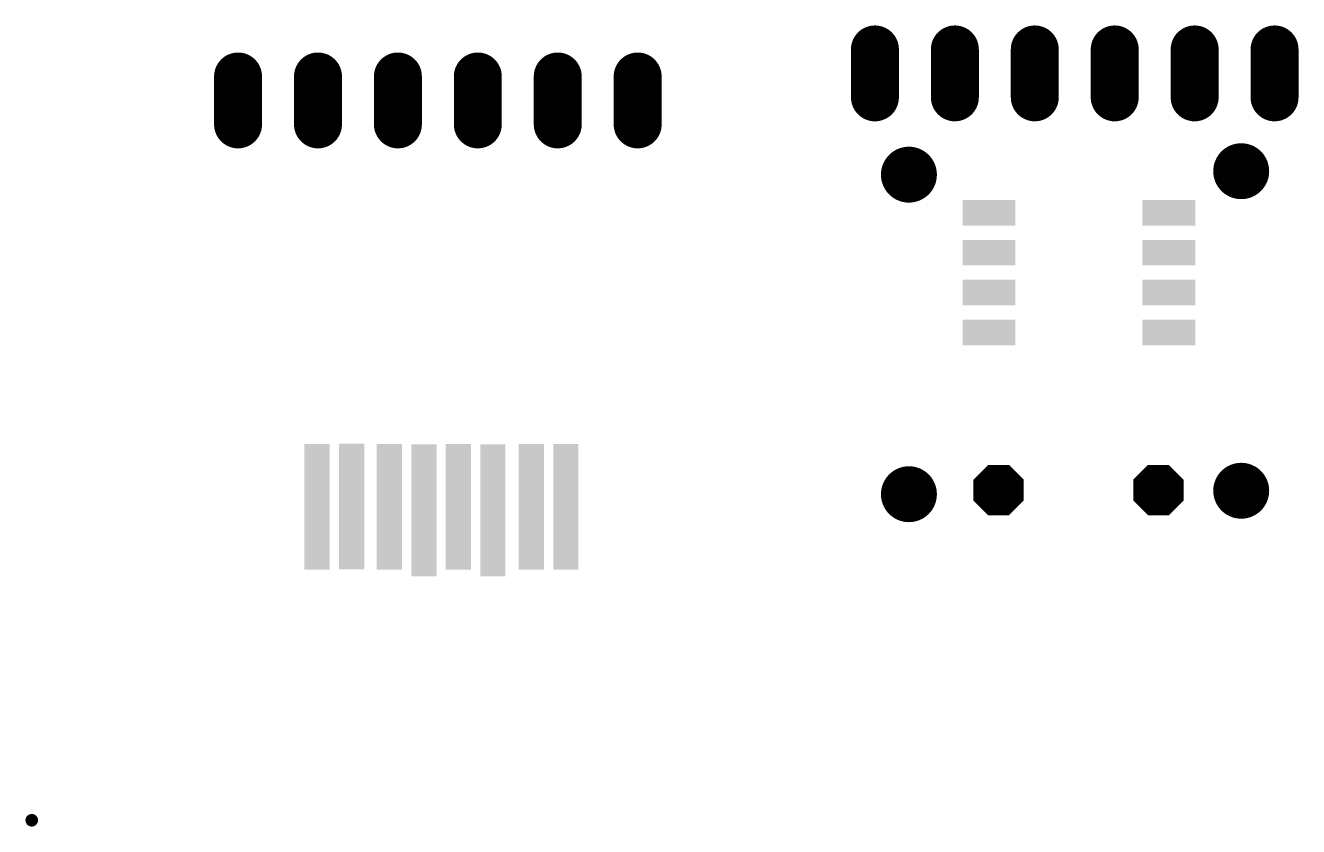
# Model space of a CAD drawing. Extents: x -3.2 to 37.2, y -3.2 to 22.3.
import ezdxf

# ---------------------------------------------------------------- set-up
doc = ezdxf.new("R2010")
doc.units = 0
for name, color, linetype in [('116', 253, 'CONTINUOUS'), ('17', 110, 'CONTINUOUS'), ('31', 3, 'CONTINUOUS'), ('32', 3, 'CONTINUOUS')]:
    doc.layers.add(name, color=color, linetype=linetype)

# ---------------------------------------------------------------- blocks, each defined once
blk = doc.blocks.new('OCTAGONP')
at = {"const_width": 0.5}
blk.add_lwpolyline([(-0.25, -0.1036), (-0.25, 0.1036), (-0.1036, 0.25), (0.1036, 0.25), (0.25, 0.1036), (0.25, -0.1036), (0.1036, -0.25), (-0.1036, -0.25), (-0.25, -0.1036), (-0.25, 0.1036)], dxfattribs=at)
blk = doc.blocks.new('RECT')
blk.add_solid([(-0.5, -0.5), (0.5, -0.5), (-0.5, 0.5), (0.5, 0.5)])
blk = doc.blocks.new('LONGP100')
at = {"const_width": 1}
blk.add_lwpolyline([(-0.5, 0), (0.5, 0)], dxfattribs=at)
at = {"const_width": 0.5}
for points in [[(-0.5, 0.25, 1), (-0.5, -0.25)], [(0.5, -0.25, 1), (0.5, 0.25)]]:
    blk.add_lwpolyline(points, format="xyb", dxfattribs=at)
blk = doc.blocks.new('ROUNDP')
at = {"const_width": 0.5}
blk.add_lwpolyline([(0, -0.25, 1), (0, 0.25, 1), (0, -0.25)], format="xyb", dxfattribs=at)

msp = doc.modelspace()

# ---------------------------------------------------------------- linework, layer by layer
at = {"layer": '116'}
for points, const_width in [([(23.78, 20.251, 1), (23.78, 21.209, 1), (23.78, 20.251)], 0.158), ([(23.78, 20.376, 1), (23.78, 21.084, 1), (23.78, 20.376)], 0.408), ([(23.78, 20.451, 1), (23.78, 21.009, 1), (23.78, 20.451)], 0.558), ([(26.32, 20.251, 1), (26.32, 21.209, 1), (26.32, 20.251)], 0.158), ([(26.32, 20.376, 1), (26.32, 21.084, 1), (26.32, 20.376)], 0.408), ([(26.32, 20.451, 1), (26.32, 21.009, 1), (26.32, 20.451)], 0.558), ([(28.86, 20.251, 1), (28.86, 21.209, 1), (28.86, 20.251)], 0.158), ([(28.86, 20.376, 1), (28.86, 21.084, 1), (28.86, 20.376)], 0.408), ([(28.86, 20.451, 1), (28.86, 21.009, 1), (28.86, 20.451)], 0.558), ([(31.4, 20.251, 1), (31.4, 21.209, 1), (31.4, 20.251)], 0.158), ([(31.4, 20.376, 1), (31.4, 21.084, 1), (31.4, 20.376)], 0.408), ([(31.4, 20.451, 1), (31.4, 21.009, 1), (31.4, 20.451)], 0.558), ([(33.94, 20.251, 1), (33.94, 21.209, 1), (33.94, 20.251)], 0.158), ([(33.94, 20.376, 1), (33.94, 21.084, 1), (33.94, 20.376)], 0.408), ([(33.94, 20.451, 1), (33.94, 21.009, 1), (33.94, 20.451)], 0.558), ([(36.48, 20.251, 1), (36.48, 21.209, 1), (36.48, 20.251)], 0.158), ([(36.48, 20.376, 1), (36.48, 21.084, 1), (36.48, 20.376)], 0.408), ([(36.48, 20.451, 1), (36.48, 21.009, 1), (36.48, 20.451)], 0.558), ([(3.54, 19.391, 1), (3.54, 20.349, 1), (3.54, 19.391)], 0.158), ([(3.54, 19.516, 1), (3.54, 20.224, 1), (3.54, 19.516)], 0.408), ([(3.54, 19.591, 1), (3.54, 20.149, 1), (3.54, 19.591)], 0.558), ([(6.08, 19.391, 1), (6.08, 20.349, 1), (6.08, 19.391)], 0.158), ([(6.08, 19.516, 1), (6.08, 20.224, 1), (6.08, 19.516)], 0.408), ([(6.08, 19.591, 1), (6.08, 20.149, 1), (6.08, 19.591)], 0.558), ([(8.62, 19.391, 1), (8.62, 20.349, 1), (8.62, 19.391)], 0.158), ([(8.62, 19.516, 1), (8.62, 20.224, 1), (8.62, 19.516)], 0.408), ([(8.62, 19.591, 1), (8.62, 20.149, 1), (8.62, 19.591)], 0.558), ([(11.16, 19.391, 1), (11.16, 20.349, 1), (11.16, 19.391)], 0.158), ([(11.16, 19.516, 1), (11.16, 20.224, 1), (11.16, 19.516)], 0.408), ([(11.16, 19.591, 1), (11.16, 20.149, 1), (11.16, 19.591)], 0.558), ([(13.7, 19.391, 1), (13.7, 20.349, 1), (13.7, 19.391)], 0.158), ([(13.7, 19.516, 1), (13.7, 20.224, 1), (13.7, 19.516)], 0.408), ([(13.7, 19.591, 1), (13.7, 20.149, 1), (13.7, 19.591)], 0.558), ([(16.24, 19.391, 1), (16.24, 20.349, 1), (16.24, 19.391)], 0.158), ([(16.24, 19.516, 1), (16.24, 20.224, 1), (16.24, 19.516)], 0.408), ([(16.24, 19.591, 1), (16.24, 20.149, 1), (16.24, 19.591)], 0.558), ([(24.86, 17.082, 1), (24.86, 17.938, 1), (24.86, 17.082)], 0.056), ([(24.86, 17.207, 1), (24.86, 17.813, 1), (24.86, 17.207)], 0.306), ([(24.86, 17.282, 1), (24.86, 17.738, 1), (24.86, 17.282)], 0.456), ([(35.42, 17.192, 1), (35.42, 18.048, 1), (35.42, 17.192)], 0.056), ([(35.42, 17.317, 1), (35.42, 17.923, 1), (35.42, 17.317)], 0.306), ([(35.42, 17.392, 1), (35.42, 17.848, 1), (35.42, 17.392)], 0.456), ([(24.86, 6.922, 1), (24.86, 7.778, 1), (24.86, 6.922)], 0.056), ([(24.86, 7.047, 1), (24.86, 7.653, 1), (24.86, 7.047)], 0.306), ([(24.86, 7.122, 1), (24.86, 7.578, 1), (24.86, 7.122)], 0.456), ([(27.71, 7.052, 1), (27.71, 7.908, 1), (27.71, 7.052)], 0.056), ([(27.71, 7.177, 1), (27.71, 7.783, 1), (27.71, 7.177)], 0.306), ([(27.71, 7.252, 1), (27.71, 7.708, 1), (27.71, 7.252)], 0.456), ([(32.79, 7.052, 1), (32.79, 7.908, 1), (32.79, 7.052)], 0.056), ([(32.79, 7.177, 1), (32.79, 7.783, 1), (32.79, 7.177)], 0.306), ([(32.79, 7.252, 1), (32.79, 7.708, 1), (32.79, 7.252)], 0.456), ([(35.42, 7.032, 1), (35.42, 7.888, 1), (35.42, 7.032)], 0.056), ([(35.42, 7.157, 1), (35.42, 7.763, 1), (35.42, 7.157)], 0.306), ([(35.42, 7.232, 1), (35.42, 7.688, 1), (35.42, 7.232)], 0.456), ([(-3.016, -3.191, 1), (-3.016, -2.841, 1), (-3.016, -3.191)], 0.05), ([(-3.016, -3.116, 1), (-3.016, -2.916, 1), (-3.016, -3.116)], 0.2)]:
    msp.add_lwpolyline(points, format="xyb", dxfattribs=dict(at, const_width=const_width))

# ---------------------------------------------------------------- block references
at = {"layer": '17'}
for name, p, xscale, yscale, rotation in [('LONGP100', (23.78, 20.73), 1.524, 1.524, 90), ('LONGP100', (23.78, 20.73), 1.524, 1.524, 90), ('LONGP100', (26.32, 20.73), 1.524, 1.524, 90), ('LONGP100', (26.32, 20.73), 1.524, 1.524, 90), ('LONGP100', (28.86, 20.73), 1.524, 1.524, 90), ('LONGP100', (28.86, 20.73), 1.524, 1.524, 90), ('LONGP100', (31.4, 20.73), 1.524, 1.524, 90), ('LONGP100', (31.4, 20.73), 1.524, 1.524, 90), ('LONGP100', (33.94, 20.73), 1.524, 1.524, 90), ('LONGP100', (33.94, 20.73), 1.524, 1.524, 90), ('LONGP100', (36.48, 20.73), 1.524, 1.524, 90), ('LONGP100', (36.48, 20.73), 1.524, 1.524, 90), ('LONGP100', (3.54, 19.87), 1.524, 1.524, 270), ('LONGP100', (3.54, 19.87), 1.524, 1.524, 270), ('LONGP100', (6.08, 19.87), 1.524, 1.524, 270), ('LONGP100', (6.08, 19.87), 1.524, 1.524, 270), ('LONGP100', (8.62, 19.87), 1.524, 1.524, 270), ('LONGP100', (8.62, 19.87), 1.524, 1.524, 270), ('LONGP100', (11.16, 19.87), 1.524, 1.524, 270), ('LONGP100', (11.16, 19.87), 1.524, 1.524, 270), ('LONGP100', (13.7, 19.87), 1.524, 1.524, 270), ('LONGP100', (13.7, 19.87), 1.524, 1.524, 270), ('LONGP100', (16.24, 19.87), 1.524, 1.524, 270), ('LONGP100', (16.24, 19.87), 1.524, 1.524, 270), ('ROUNDP', (24.86, 17.51), 1.778, 1.778, 90), ('ROUNDP', (24.86, 17.51), 1.778, 1.778, 90), ('ROUNDP', (35.42, 17.62), 1.778, 1.778, 90), ('ROUNDP', (35.42, 17.62), 1.778, 1.778, 90), ('ROUNDP', (24.86, 7.35), 1.778, 1.778, 90), ('ROUNDP', (24.86, 7.35), 1.778, 1.778, 90), ('OCTAGONP', (27.71, 7.48), 1.6002, 1.6002, 180), ('OCTAGONP', (27.71, 7.48), 1.6002, 1.6002, 180), ('OCTAGONP', (32.79, 7.48), 1.6002, 1.6002, 180), ('OCTAGONP', (32.79, 7.48), 1.6002, 1.6002, 180), ('ROUNDP', (35.42, 7.46), 1.778, 1.778, 90), ('ROUNDP', (35.42, 7.46), 1.778, 1.778, 90)]:
    msp.add_blockref(name, p, dxfattribs=dict(at, xscale=xscale, yscale=yscale, rotation=rotation))
at = {"layer": '31', "xscale": 1.6764, "yscale": 0.8128, "rotation": 180}
for p in [(27.405, 16.3), (33.12, 16.3), (27.405, 15.03), (33.12, 15.03), (27.405, 13.76), (33.12, 13.76), (27.405, 12.49), (33.12, 12.49)]:
    msp.add_blockref('RECT', p, dxfattribs=at)
at = {"layer": '32', "yscale": 0.8, "rotation": 270}
for p, xscale in [((6.05, 6.947), 4), ((7.15, 6.958), 4), ((8.349, 6.947), 4), ((9.449, 6.837), 4.2), ((10.538, 6.947), 4), ((11.638, 6.837), 4.2), ((12.859, 6.947), 4), ((13.959, 6.947), 4)]:
    msp.add_blockref('RECT', p, dxfattribs=dict(at, xscale=xscale))

doc.saveas('drawing.dxf')
